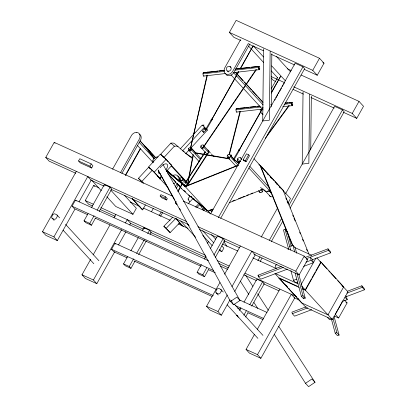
<?xml version="1.0" encoding="UTF-8"?>
<svg xmlns="http://www.w3.org/2000/svg" width="407" height="407" viewBox="0 0 407 407"><rect width="100%" height="100%" fill="white"/><g stroke="black" fill="none" stroke-linecap="round" stroke-linejoin="round"><path stroke-width="0.61" d="M263.538 48.85L262.719 120.971L269.363 120.207L270.146 51.246M271.225 106.868L271.83 53.729M303.037 91.951L302.218 164.072L308.862 163.309L309.646 94.348M310.724 149.974L311.335 96.2M206.349 129.691L212.251 119.505L212.057 119.17L211.732 119.037L205.703 129.273M234.284 159.295L239.886 149.654L239.687 149.323L239.362 149.191L233.638 158.883M211.091 120.431L211.202 120.05L211.487 120.289M193.127 154.385L187.454 184.498M193.32 155.098L187.775 184.127C187.968 185.541 186.345 186.818 185.022 186.223L166.432 170.747L185.032 186.228A1.923 1.689 -42.5 0 1 184.147 184.666M207.397 75.229L190.145 149.832L207.061 75.142M238.731 150.498L238.889 150.254M229.039 154.757L240.059 111.208M229.375 154.858L240.395 111.304M211.187 119.846L211.264 120.197M187.251 185.154L187.393 184.829M75.748 173.25L49.125 161.136L45.742 157.443L54.202 142.364L172.843 196.342M78.526 160.984L79.797 158.725L91.224 163.924L92.918 165.771L91.646 168.03L80.22 162.831L78.526 160.984L89.957 166.183L91.646 168.03M75.01 209.035L57.306 240.578L45.879 235.378L42.491 231.68L76.343 171.362M89.957 166.183L91.224 163.924M57.306 240.578L53.922 236.879L87.77 176.562L91.158 180.26L79.044 201.841M87.612 214.698L74.313 208.649L72.054 206.186L75.443 200.152L208.415 260.653M92.679 206.084L88.629 204.238L85.241 200.544L93.702 185.465L98.911 187.836M112.591 169.134L131.415 135.597A5.82 5.118 -42.5 0 1 134.793 132.687L134.814 132.677A4.365 3.841 -42.5 0 1 136.701 132.407M95.442 218.127L91.443 225.249L85.729 222.649L84.035 220.803L88.034 213.68M91.417 207.651L104.329 184.636L110.043 187.235L111.737 189.082L99.13 211.548M91.443 225.249L89.749 223.402L94.058 215.73M97.131 210.251L110.043 187.235M120.452 172.71L139.275 139.169A5.82 5.118 -42.5 0 0 139.871 134.997L139.866 134.976A4.365 3.841 -42.5 0 0 138.339 132.926A4.406 3.877 -42.5 0 0 136.686 132.402M121.886 173.392L140.4 140.4A5.82 5.118 -42.5 0 0 141 136.228A4.365 3.841 -42.5 0 0 139.464 134.157M125.331 175.239L140.435 148.331M125.615 175.376L140.71 148.479M114.82 251.582L96.805 283.679L85.378 278.48L81.99 274.786L90.69 259.29M93.172 254.863L109.941 224.979M113.98 217.786L115.842 214.469M144.516 146.169A2.467 2.167 -42.5 0 1 145.279 146.79L154.146 158.476L154.329 158.14M240.847 40.502L233.898 37.337L229.385 32.412L236.157 20.35L319.505 58.272L324.018 63.197L317.251 75.259L304.517 69.465M96.805 283.679L93.422 279.985L121.683 229.624M125.407 222.985L127.269 219.668L130.657 223.362L129.726 225.02M127.111 257.804L113.812 251.75L111.559 249.288L114.942 243.259L216.117 289.291M106.843 196.744L115.807 206.517L132.947 214.321L136.335 208.287L124.384 195.253M118.544 244.943L125.997 231.659M145.416 204.945L142.643 209.885L142.358 209.758L143.279 208.109M160.541 177.355L161.157 176.256M159.895 179.146L161.431 176.399M240.603 39.632L224.868 67.674A5.82 5.118 -42.5 0 0 224.267 71.846L224.277 71.866A4.365 3.841 -42.5 0 0 225.819 73.926A4.406 3.877 -42.5 0 0 227.452 74.445A4.365 3.841 -42.5 0 0 229.324 74.166L229.35 74.155A5.82 5.118 -42.5 0 0 232.723 71.25L248.458 43.208M160.139 195.991L160.887 194.653L165.639 196.815L167.333 198.662L166.58 200L161.828 197.838L160.139 195.991L164.891 198.153L166.58 200M151.531 211.625L153.383 208.323M134.941 261.228L130.942 268.35L125.229 265.751L123.535 263.904L127.533 256.781M130.917 250.753L138.294 237.602M142.292 230.479L143.829 227.737L149.547 230.342L151.236 232.188L150.01 234.376M249.898 43.89L233.852 72.482A5.82 5.118 -42.5 0 1 230.479 75.387L230.454 75.397A4.365 3.841 -42.5 0 1 228.581 75.677A4.406 3.877 -42.5 0 1 226.933 75.147M164.891 198.153L165.639 196.815M238.777 71.8L211.66 119.739L238.477 71.627M240.334 68.315L252.895 46.306L240.634 68.488M130.942 268.35L129.253 266.504L133.557 258.832M136.63 253.352L144.317 239.652M147.7 233.628L149.547 230.342M159.081 215.746L161.238 211.899M175.122 187.154L177.284 183.308M138.629 254.65L146.317 240.954M160.516 216.427L162.678 212.581M176.251 188.385L178.414 184.539M177.828 191.31L182.463 183.053M178.134 191.483L183.074 182.682M177.055 204.762L175.361 202.915L176.114 201.577M271.164 88.935L277.645 77.391M263.003 108.023L239.296 149.893L263.008 107.295M271.372 92.399L280.525 76.46L271.367 93.122M210.505 214.016L295.126 63.222L302.986 66.794L304.675 68.641L220.675 218.325M274.7 100.208L275.32 99.11M275.936 98.011L277.788 94.709M278.403 93.61L279.019 92.511M279.64 91.412L281.491 88.11M282.417 86.462L283.033 85.363M283.648 84.264L284.269 83.165M243.121 159.849L246.51 153.815L248.652 154.792L249.496 155.718L246.113 161.747L243.971 160.775L243.121 159.849L245.263 160.826L246.113 161.747M245.263 160.826L248.652 154.792M218.361 217.587L302.986 66.794M207.504 243.228L208.649 241.188M208.511 269.566L204.512 276.694L198.799 274.094L197.105 272.242L201.409 264.575M204.487 259.096L206.023 256.354M210.327 248.682L217.399 236.08L223.117 238.68L224.806 240.527L215.278 257.514M317.251 75.259L312.734 70.335L319.505 58.272M260.215 165.761L260.388 165.461L258.791 164.733M204.512 276.694L202.823 274.842L206.817 267.72M213.889 255.118L223.117 238.68M219.129 250.437L221.871 251.684L223.87 248.112L221.739 245.787M230.062 299.725L221.367 315.216L209.941 310.017L206.553 306.323L219.907 282.529M224.562 274.226L240.4 246.006M221.143 291.417L220.299 292.928A1.745 1.536 -42.5 0 1 219.78 293.523A1.765 1.552 -42.5 0 1 219.103 293.859A1.745 1.536 -42.5 0 1 218.03 293.783L216.595 293.132A1.745 1.536 -42.5 0 1 216.01 290.985L216.855 289.469A1.745 1.536 -42.5 0 1 219.124 288.614L220.558 289.26M282.789 190.39L282.957 190.089M221.367 315.216L217.984 311.523L227.299 294.922M231.954 286.62L251.831 251.205L255.214 254.899L234.722 291.422M261.208 237.159L277.381 208.328M285.47 193.915L334.625 106.324L342.485 109.9L344.174 111.747L290.043 208.206M288.075 202.859L290.491 198.55L283.191 190.583M257.865 260.689L260.042 256.812M269.373 240.181L281.817 218.004M288.975 205.25L342.485 109.9M260.18 261.431L262.047 258.104M271.377 241.473L282.89 220.96M239.372 310.414L240.913 307.677M243.986 302.198L256.903 279.182L262.617 281.781L264.311 283.628L251.699 306.095M359.005 101.374L363.517 106.298L356.751 118.361L352.233 113.436L359.005 101.374L301.124 75.041M243.859 315.206L246.316 310.821M249.7 304.797L262.617 281.781M245.553 317.053L248.011 312.673M287.937 249.303L288.558 248.199M319.978 261.691L321.123 262.215L343.696 286.843L327.966 314.87L301.562 302.854L278.988 278.225L279.156 277.92L280.011 278.851M260.867 358.318L257.483 354.624L291.331 294.307L294.719 298.005L260.867 358.318L249.44 353.118L246.052 349.425L254.436 334.483M257.234 329.502L279.904 289.107M304.212 256.11L307.6 259.803L299.135 274.883L295.752 271.189L304.212 256.11L183.257 201.078M301.134 284.544L315.756 258.481M305.586 289.26L311.436 278.836M312.052 277.742L315.13 272.258M315.746 271.159L320.665 262.388M327.966 314.87L305.398 290.237L321.123 262.215M301.562 302.854L301.729 302.554M342.806 300.829L335.251 314.29L338.639 317.984L347.1 302.905L344.561 300.137M297.619 298.311L306.161 307.631L332.422 319.576L347.98 291.855L337.734 280.672M239.469 149.959L238.934 150.051L239.123 150.442M211.838 119.806L211.085 119.963M238.94 150.275L238.756 150.03M207.936 152.951L187.042 185.45A1.577 1.389 -42.5 0 1 186.177 185.994L184.926 185.75L166.672 170.492L185.521 186.024M187.53 185.297L208.72 152.518A1.923 1.689 -42.5 0 0 207.697 150.025M185.617 182.163L205.143 151.796M185.862 182.351L205.387 151.984M256.329 69.77L203.363 147.471L203.134 147.329L256.044 69.572M208.221 152.681L208.43 152.386M267.185 135.205L288.934 105.489M265.216 138.487L289.214 105.698M211.467 120.508L211.533 119.633M239.097 150.661L239.199 149.786M142.715 183.002L138.436 178.337L148.753 167.18L152.238 170.233L168.04 187.479M161.447 155.225L160.592 154.294L170.879 143.132L173.229 143.035L174.603 143.661L186.92 154.309L192.806 158.837M143.63 183.257L141.921 181.39L152.238 170.233M168.35 162.011L164.077 157.346L174.359 146.184L177.126 146.144L178.083 146.713M154.243 172.176L166.102 159.305L160.297 154.217L148.438 167.084L154.243 172.176L159.905 178.352L161.599 176.511M180.23 148.911L202.279 124.985L207.422 130.103L190.888 148.046M182.555 150.946L204.599 127.025M166.677 170.996L171.759 165.481L166.102 159.305M203.866 132.361L205.906 130.148L204.553 128.668L202.513 130.886L203.866 132.361L202.472 131.14M185.801 153.566L189.189 149.888M226.943 158.359L227.793 157.438M188.065 203.871L193.147 198.357L194.129 199.186M195.564 207.122L198.952 203.449M203.765 210.541L205.459 208.705M170.111 232.616L166.163 228.307L175.738 218.478L179.685 222.787L170.111 232.616L163.838 226.267L172.543 217.333M154.146 158.476L154.411 158.247L144.689 145.869A2.798 2.457 -42.5 0 0 144.129 145.691M230.494 301.45L236.925 297.115L239.982 300.458L233.557 304.792L230.494 301.45L158.12 170.294M305.515 383.313L311.94 378.978L315.003 382.315L308.577 386.65L305.515 383.313L274.43 334.585M238.278 165.079L186.177 185.994M186.594 186.172L237.81 165.608M210.256 210.022L212.612 209.081M232.611 201.048L234.966 200.102M238.497 198.687L241.437 197.507M242.613 197.034L244.378 196.327M246.734 195.38L248.499 194.673M250.849 193.727L252.615 193.02M260.851 189.713L262.617 189.001M213.288 209.147L208.791 210.938L207.595 210.857L188.527 194.978L181.746 188.833L167.689 173.499M229.182 202.762L263.324 189.057M173.133 175.432A5.82 5.118 -42.5 0 1 173.728 175.173L173.748 175.168M291.264 246.388L287.322 231.781L285.063 229.319L283.455 229.924L288.711 249.405M289.692 246.474L292.908 245.258L295.167 247.721L296.647 253.215M277.014 264.703L275.295 265.354L276.119 268.406M287.378 269.154L260.699 279.212L258.445 276.75L258.033 275.224L281.288 266.453M304.863 257.565L327.981 248.845L330.24 251.307L330.652 252.833L312.276 259.763M258.445 276.75L283.343 267.363M306.288 258.704L328.393 250.371L330.652 252.833M305.962 262.189L311.131 260.241L313.39 262.703L303.622 266.387M290.878 270.569L293.513 280.337L296.734 279.121M297.919 281.99L295.772 282.799L293.513 280.337M301.363 296.276L302.971 295.67L305.23 298.133L303.622 298.743L301.363 296.276L295.085 273.021M306.115 306.802L291.89 312.169L292.302 313.695L294.556 316.158L311.747 309.676M347.614 291.153L361.838 285.79L364.097 288.253L364.509 289.779L346.133 296.708M292.302 313.695L307.712 307.88M346.84 293.126L362.25 287.311L364.509 289.779M342.078 301.597L347.247 299.649L346.423 296.596L345.67 295.777M331.237 319.139L329.629 319.744L327.37 317.282M335.22 333.221L336.828 332.616L339.087 335.078L337.479 335.683L335.22 333.221L331.278 318.615M190.008 149.745L190.344 149.837M212.251 119.505L211.732 119.037M239.886 149.654L239.362 149.191M267.455 191.183L269.22 190.695M269.973 190.817L267.073 191.661A2.361 2.076 -42.5 0 1 265.211 191.31L260.516 187.403M230.474 155.591L230.988 155.927M231.054 155.942L230.443 155.576M203.999 75.926A1.745 0.529 83.4 0 1 203.805 76.16A1.745 0.529 83.4 0 1 203.012 73.825A1.745 0.529 83.4 0 1 203.149 72.934A1.745 0.529 83.4 0 1 203.342 72.716L224.583 70.253M235.205 69.032L258.944 66.3M203.592 72.802L207.341 72.37M208.593 72.227L217.964 71.149M219.21 71.006L224.211 70.431M236.701 68.992L249.822 67.486M251.073 67.338L259.193 66.407M203.012 73.82L224.252 71.373M234.87 70.152L258.608 67.42M258.491 68.793L259.737 68.651M203.556 76.063L225.422 73.55M233.542 72.614L259.157 69.668M236.335 108.694L259.447 106.039M270.691 104.741L271.942 104.599M285.063 103.088L291.931 102.299A1.745 0.529 83.4 0 0 291.738 102.549M238.456 108.588L236.584 108.801A1.745 0.529 83.4 0 0 236.029 110.399A1.745 0.529 83.4 0 0 236.905 112.088M239.708 108.44L245.329 107.794M246.581 107.651L249.079 107.362M250.325 107.219L255.947 106.573M257.199 106.43L259.697 106.141M285.312 103.195L287.81 102.905M289.056 102.762L292.18 102.401M235.999 109.819L260.989 106.939M284.101 104.278L291.6 103.419M291.478 104.792L292.73 104.65M236.548 112.062L262.159 109.117M282.773 106.741L292.145 105.667M253.022 46.413L252.727 46.266M194.973 152.661L229.207 158.582M170.879 143.132L174.389 146.189M195.614 153.118L229.711 159.01M234.167 159.442L239.097 163.278M203.073 147.273L203.363 147.471M203.307 125.758L202.93 125.56M280.627 76.567L280.352 76.394M203.261 125.748L202.884 125.509M192.77 157.723L189.748 156.085L185.892 153.241M322.863 62.668L324.018 63.197M229.385 32.412L312.734 70.335M248.947 44.185L263.421 50.768M271.525 54.457L294.673 64.988M287.23 68.717L291.285 70.564M271.199 76.567L284.513 82.626M293.773 86.839L352.233 113.436M275.717 81.497L273.402 80.444L271.347 78.2M293.081 89.398L303.5 94.134M311.024 97.558L334.178 108.094M343.437 112.307L356.751 118.361M203.749 124.74L203.749 124.74A0.595 0.524 -42.5 0 1 203.424 125.743L203.139 125.61M231.385 154.889L231.385 154.889A0.595 0.524 -42.5 0 1 231.059 155.896L231.059 155.896M294.683 247.502L311.813 255.296M306.44 259.279L307.6 259.803M175.361 202.915L176.943 203.637M45.742 157.443L186.37 221.423M197.944 226.689L295.752 271.189M90.797 180.092L104.106 186.152M111.05 189.311L188.024 224.328M199.598 229.594L216.956 237.495M223.901 240.654L239.53 247.761M253.993 254.344L299.135 274.883M130.164 202.055L140.003 206.527M143.473 208.109L170.095 220.223M178.2 223.906L188.034 228.383M222.181 243.92L237.805 251.027M252.854 257.875L276.002 268.406M345.94 302.381L347.1 302.905M275.127 273.407L297.97 283.796M279.726 278.179L297.329 286.187M303.006 288.772L305.281 289.804M278.988 278.225L299.079 287.367M302.523 288.934L305.398 290.237M85.241 200.544L93.345 204.233M100.87 207.656L205.616 255.311M217.19 260.577L229.345 266.107M244.968 273.214L296.474 296.647M100.203 209.503L115.247 216.351M130.296 223.199L143.605 229.253M150.549 232.412L205.53 257.428M218.839 263.482L228.678 267.959M243.727 274.801L256.456 280.596M263.4 283.755L279.029 290.863M294.073 297.71L299.862 300.346M334.585 316.142L338.639 317.984M220.558 266.178L227.493 269.332M72.054 206.186L213.706 270.63M95.126 218.121L200.931 266.254M208.445 269.673L215.384 272.832M84.035 220.803L89.749 223.402M197.105 272.242L202.823 274.842M239.245 299.811L266.997 312.439M111.559 249.288L213.314 295.584M235.282 305.581L263.609 318.467M134.051 260.958L212.098 296.469M237.54 308.043L240.43 309.356M247.944 312.779L262.978 319.617M123.535 263.904L129.253 266.504M237.749 315.868L236.604 315.349L238.299 317.195M42.491 231.68L53.922 236.879M206.553 306.323L217.984 311.523M81.99 274.786L93.422 279.985M246.052 349.425L257.483 354.624M234.371 159.859L238.878 163.553M167.257 170.497L169.851 173.54M238.955 150.392L238.695 150.142M183.435 151.251L184.244 151.913M264.016 189.865L264.957 190.644M190.715 196.342L191.692 197.156M190.685 196.327L192.124 197.532M193.086 198.331L194.526 199.537M195.965 200.743L197.41 201.948M198.367 202.752L199.812 203.953M200.773 204.757L204.131 207.57M188.527 194.978L207.606 210.857A1.923 1.689 -42.5 0 1 206.827 210.048A1.933 1.699 -42.5 0 1 206.725 209.676M205.097 128.063L207.422 130.103M204.049 128.52L205.906 130.148M230.377 155.545L235.053 160.256L233.196 158.623M160.592 154.294L164.077 157.346M170.421 164.306L171.759 165.481M157.672 176.394L159.905 178.352M138.436 178.337L141.921 181.39M163.838 226.267L166.163 228.307M183.801 190.222L185.607 191.86M276.378 56.4L290.557 71.866M253.256 45.757L263.568 57.005M271.734 65.914L285.48 80.917M248.555 46.077L263.588 62.485M271.321 70.92L277.767 77.956M235.536 72.319L263.034 102.325M230.001 66.504L230.861 67.445M235.587 72.599L242.887 80.571M244.607 82.443L251.48 89.947M252.34 90.883L257.066 96.042M257.926 96.978L262.652 102.137M233.45 72.553L263.095 104.904M227.462 71.027L228.322 71.968M230.896 74.781L263.12 109.941M253.973 158.705L260.846 166.204M261.706 167.14L268.152 174.176M269.439 175.58L274.165 180.739M275.025 181.675L282.331 189.647M261.498 167.155L262.347 168.086M266.178 172.268L268.31 174.588M270.441 176.913L271.291 177.844M275.122 182.026L277.253 184.351M279.38 186.671L280.235 187.602M261.447 167.129L262.724 168.523M267.409 173.636L268.686 175.03M270.39 176.892L271.667 178.286M276.353 183.394L277.63 184.793M279.334 186.65L280.611 188.044M249.74 166.244L269.078 187.337M240.445 157.774L241.733 159.178M248.896 168.045L271.235 192.419M269.052 190.893L271.627 193.696M237.602 158.847L240.176 161.655M238.334 161.543L239.616 162.948M264.494 190.089L270.497 196.642M229.66 154.477L233.949 159.157M230.245 156.634L238.39 165.527M260.694 189.86L262.408 191.733M227.386 155.332L229.533 157.672M227.971 157.494L236.116 166.382M258.42 190.715L260.134 192.587M316.809 257.84L321.077 262.5M321.932 263.431L327.055 269.022M328.764 270.889L330.046 272.283M330.901 273.214L336.024 278.81M341.961 285.622L342.811 286.548M344.988 297.186L347.247 299.649M203.195 145.06L207.916 150.208M209.198 151.613L210.485 153.017M211.345 153.953L213.487 156.293M204.004 146.479A1.745 1.536 -42.5 0 1 203.775 147.212L208.923 152.834M200.921 145.92L203.068 148.26M201.506 148.077L207.509 154.629M191.417 148.163A1.745 1.536 -42.5 0 1 190.13 150.834A1.745 1.536 -42.5 0 1 188.558 148.682A1.745 1.536 -42.5 0 1 191.417 148.163L200.855 158.455M190.878 147.721L196.026 153.337M191.458 149.883L200.468 159.707M188.604 148.58L190.746 150.921M189.184 150.738L199.048 161.503M301.679 286.029L305.52 290.222M327.727 314.453L332.422 319.576M285.546 284.895L287.673 287.215M288.527 288.146L289.377 289.077M294.49 294.653L296.617 296.978M297.471 297.904L298.321 298.835M274.984 273.611L287.367 287.128M289.077 288.99L296.337 296.912M169.205 162.942L186.304 181.603M162.301 156.156L163.156 157.092M171.281 165.954L186.243 182.28M182.015 177.828L187.591 183.908M211.604 210.119L212.464 211.05M182.595 179.986L187.744 185.602M210.043 209.936L211.762 211.808M179.741 178.683L181.883 181.023M185.897 186.925L180.321 180.84A1.745 1.536 -42.5 0 0 181.044 180.967A1.745 1.536 -42.5 0 0 181.756 180.774A1.745 1.536 -42.5 0 0 182.824 179.258A1.765 1.552 -42.5 0 0 182.723 178.566A1.745 1.536 -42.5 0 0 181.303 177.696A1.745 1.536 -42.5 0 0 180.591 177.89A1.745 1.536 -42.5 0 0 179.512 179.416A1.745 1.536 -42.5 0 0 179.624 180.098M207.768 210.79L210.343 213.599M184.437 185.745L207.01 210.373M145.548 146.566L155.769 157.718M167.267 170.263L168.122 171.194M139.942 140.71L146.388 147.741M147.68 149.145L155.413 157.585M167.012 170.243L170.019 173.524M140.42 141.458L144.287 145.675M148.153 149.893L150.3 152.238M152.02 154.116L152.879 155.052M168.345 171.927L170.065 173.804M169.053 174.74L175.442 181.715M139.143 142.348L154.182 158.755M258.033 275.224L258.786 276.048M137.454 145.513L152.92 162.388M211.498 234.615L215.766 239.27M148.753 167.18L149.608 168.111M202.671 230.733L213.761 242.837M219.734 249.354L221.871 251.684M202.793 235.404L212.179 245.645M187.871 224.272L189.153 225.666M180.744 221.026L195.675 237.322M175.692 218.244L183.389 226.638M179.049 222.649L182.041 225.916M221.103 289.698L223.24 292.028M234.34 304.146L262.953 335.363M132.423 198.733L142.643 209.885M132.138 198.606L142.358 209.758M216.051 292.694L218.188 295.024M227.152 304.807L257.901 338.359M110.76 190.11L132.947 214.321M104.329 184.636L105.179 185.561M143.829 227.737L144.678 228.663M91.483 179.98L101.297 190.69M54.202 142.364L55.052 143.289M93.702 185.465L94.551 186.391M75.443 200.152L76.195 200.977M114.942 243.259L115.695 244.078M57.041 215.059L59.605 217.852M65.583 224.374L98.891 260.719M51.989 218.05L54.126 220.38M63.09 230.169L93.839 263.716M178.653 184.778L179.492 185.734M177.137 183.582L181.746 188.833M168.198 171.891L168.89 172.822M199.659 204.258L203.8 210.653M223.83 241.575L226.938 246.372M245.589 275.157L252.839 286.355M257.677 293.818L268.381 310.348M278.739 326.338L315.003 382.315M188.344 199.649L189.713 201.791M240.267 281.039L248.809 294.424M253.932 302.457L257.692 308.348M162.948 164.443L239.982 300.458M153.709 162.291L152.905 160.846L153.52 161.955M158.369 170.604L170.279 191.85M170.487 192.231L172.756 196.276M172.97 196.667L174.837 199.995M175.458 201.104L176.078 202.213M179.497 208.313L180.515 210.119M231.069 300.356L233.557 304.792M308.994 254.253L283.007 190.11L260.388 165.461L292.857 245.513M285.836 198.016L286.553 199.781M287.032 200.961L288.222 203.902M292.75 215.084L293.467 216.85M293.946 218.025L295.136 220.97M299.664 232.148L300.381 233.913M302.523 239.209L303.24 240.975M306.578 249.216L307.295 250.982M260.17 165.735L292.587 245.772M361.838 285.79L362.25 287.311M327.981 248.845L328.393 250.371M333.994 316.208L339.087 335.078M332.885 318.004L336.828 332.616M313.39 262.703L312.566 259.651L310.307 257.188L311.131 260.241M292.908 245.258L294.724 251.974M298.819 274.394L305.23 298.133M285.063 229.319L290.679 250.137M297.054 273.758L302.971 295.67M303.291 297.522L303.622 298.743M179.93 178.693L179.935 178.719A4.365 3.841 -42.5 0 0 177.63 176.292M203.8 207.697A6.11 2.9 -48.7 0 1 202.798 209.534M196.815 207.779A6.11 2.9 -48.7 0 1 199.73 204.935M165.883 169.872A6.11 2.9 -48.7 0 0 167.15 167.669A6.171 2.925 -48.7 0 0 167.603 165.725A6.11 2.9 -48.7 0 0 165.013 163.97A6.171 2.925 -48.7 0 0 163.054 164.911A6.11 2.9 -48.7 0 0 160.16 167.75M160.175 173.789A6.11 2.9 -48.7 0 1 158.44 171.896M158.354 171.952A6.171 2.925 -48.7 0 1 158.816 169.984M202.935 148.006A1.745 1.536 -42.5 0 1 202.228 148.194M200.809 147.329A1.745 1.536 -42.5 0 1 201.775 145.116A1.765 1.552 -42.5 0 1 202.472 144.923A1.745 1.536 -42.5 0 1 203.902 145.798A1.765 1.552 -42.5 0 1 204.004 146.489M203.78 147.222A1.765 1.552 -42.5 0 1 202.925 148.031M202.208 148.219A1.765 1.552 -42.5 0 1 200.778 147.344M180.311 180.856A1.765 1.552 -42.5 0 1 179.599 180.108M261.828 189.576A1.745 1.536 -42.5 0 1 261.904 192.308A1.745 1.536 -42.5 0 1 259.345 191.509M240.527 161.208A2.183 1.918 -42.5 0 1 240.12 161.462A2.203 1.938 -42.5 0 1 239.214 161.727A2.183 1.918 -42.5 0 1 237.459 160.607M237.337 159.753A2.183 1.918 -42.5 0 1 238.67 157.845A2.203 1.938 -42.5 0 1 239.54 157.606A2.183 1.918 -42.5 0 1 241.331 158.699A2.203 1.938 -42.5 0 1 241.458 159.564M237.423 160.633A2.203 1.938 -42.5 0 1 237.296 159.768M273.051 195.981A2.183 1.918 -42.5 0 1 272.288 196.571A2.203 1.938 -42.5 0 1 271.388 196.81A2.183 1.918 -42.5 0 1 269.627 195.721M269.597 195.716A2.203 1.938 -42.5 0 1 269.485 195.294M153.088 161.182A3.495 1.643 -31.7 0 1 153.022 159.976A3.526 1.653 -31.7 0 1 153.698 158.974A3.495 1.643 -31.7 0 1 156.899 157.046M156.934 157.016A3.526 1.653 -31.7 0 1 158.109 156.899M188.68 199.883A3.495 1.638 -31.7 0 1 188.146 198.911M190.105 196.469A3.495 1.638 -31.7 0 0 188.543 197.965A3.526 1.659 -31.7 0 0 188.141 198.911M291.738 102.518A1.765 0.534 83.4 0 0 291.799 104.92A1.745 0.529 83.4 0 0 292.394 105.769A1.765 0.534 83.4 0 0 292.684 103.861A1.765 0.534 83.4 0 0 291.931 102.284M203.342 72.7A1.745 0.529 83.4 0 1 203.719 72.99M260.231 109.463A5.82 5.118 -42.5 0 0 260.383 111.253L260.388 111.274A4.365 3.841 -42.5 0 0 261.92 113.324A4.406 3.877 -42.5 0 0 262.698 113.68M263.044 114.555A4.365 3.841 -42.5 0 1 261.859 113.339M226.948 75.158A4.365 3.841 -42.5 0 1 225.763 73.942M178.495 181.079A5.82 5.118 -42.5 0 0 178.805 177.483L178.805 177.483A4.365 3.841 -42.5 0 0 173.769 175.173M180.108 179.899A5.82 5.118 -42.5 0 1 179.848 181.715M175.666 182.199A2.62 2.305 -42.5 0 1 173.336 183.679M220.553 289.255A1.765 1.552 -42.5 0 1 221.138 291.427M209.854 210.277A1.933 1.699 -42.5 0 1 208.791 210.938M184.488 184.961A1.577 1.389 -42.5 0 0 184.569 185.261A1.572 1.379 -42.5 0 0 185.205 185.923M208.18 150.615A1.572 1.379 -42.5 0 1 208.542 151.109M208.623 151.409A1.577 1.389 -42.5 0 1 208.572 152.06M52.793 214.825L51.948 216.336A1.745 1.536 -42.5 0 0 51.725 217.068A1.765 1.552 -42.5 0 0 51.826 217.755A1.745 1.536 -42.5 0 0 52.534 218.493L53.958 219.139A1.745 1.536 -42.5 0 0 56.237 218.284L57.082 216.773A1.745 1.536 -42.5 0 0 56.497 214.616L55.072 213.97A1.745 1.536 -42.5 0 0 52.793 214.825M240.873 108.12L241.168 108.237L240.873 108.12M207.804 72.044L208.099 72.146L207.804 72.044M291.214 102.422L291.468 102.625L291.214 102.422M258.216 66.433L258.476 66.621L258.216 66.433M228.912 157.585A1.745 1.536 -42.5 0 0 230.204 154.914A1.745 1.536 -42.5 0 0 227.345 155.433A1.745 1.536 -42.5 0 0 228.912 157.585M258.643 66.987A1.745 0.529 83.4 0 0 259.284 69.765A1.745 0.529 83.4 0 0 259.595 67.379A1.745 0.529 83.4 0 0 258.643 66.987M228.876 71.169A2.62 2.305 -42.5 0 0 230.81 67.165A2.62 2.305 -42.5 0 0 226.521 67.944A2.62 2.305 -42.5 0 0 228.876 71.169"/></g></svg>
